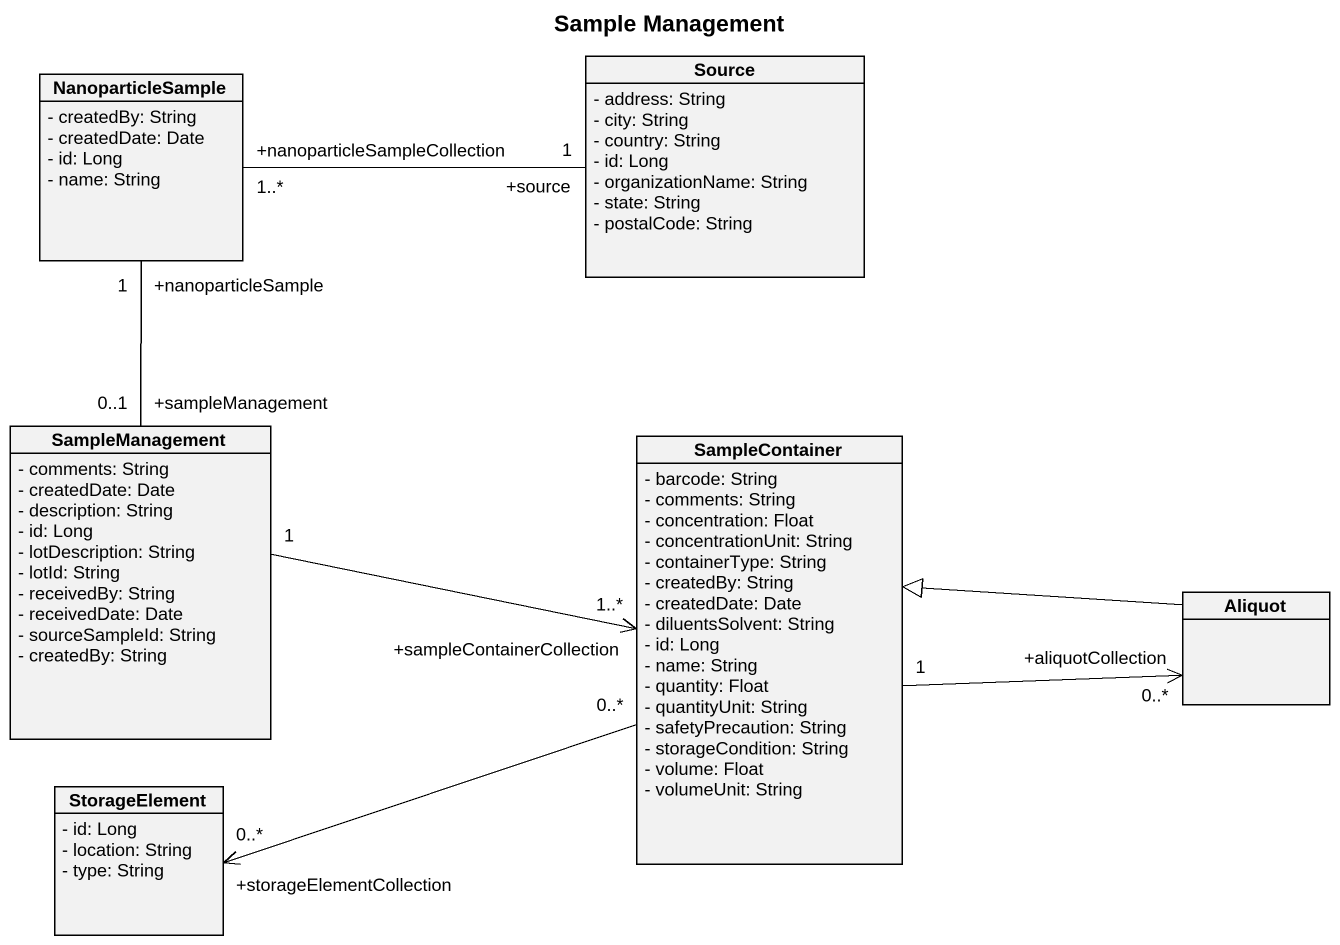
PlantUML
@startuml
title Sample Management
hide circle
hide empty members
skinparam classAttributeIconSize 0
class NanoparticleSample {
  - createdBy: String
  - createdDate: Date
  - id: Long
  - name: String
}
class Source {
  - address: String
  - city: String
  - country: String
  - id: Long
  - organizationName: String
  - state: String
  - postalCode: String
}
class SampleManagement {
  - comments: String
  - createdDate: Date
  - description: String
  - id: Long
  - lotDescription: String
  - lotId: String
  - receivedBy: String
  - receivedDate: Date
  - sourceSampleId: String
  - createdBy: String
}
class SampleContainer {
  - barcode: String
  - comments: String
  - concentration: Float
  - concentrationUnit: String
  - containerType: String
  - createdBy: String
  - createdDate: Date
  - diluentsSolvent: String
  - id: Long
  - name: String
  - quantity: Float
  - quantityUnit: String
  - safetyPrecaution: String
  - storageCondition: String
  - volume: Float
  - volumeUnit: String
}
class Aliquot
class StorageElement {
  - id: Long
  - location: String
  - type: String
}
NanoparticleSample "+nanoparticleSampleCollection\n1..*" -right- "+source\n1" Source
NanoparticleSample "+nanoparticleSample\n1" -- "+sampleManagement\n0..1" SampleManagement
SampleManagement "1" -right-> "+sampleContainerCollection\n1..*" SampleContainer
SampleContainer "1" -right-> "+aliquotCollection\n0..*" Aliquot
SampleContainer "0..*" -left-> "+storageElementCollection\n0..*" StorageElement
Aliquot -left-|> SampleContainer
@enduml
